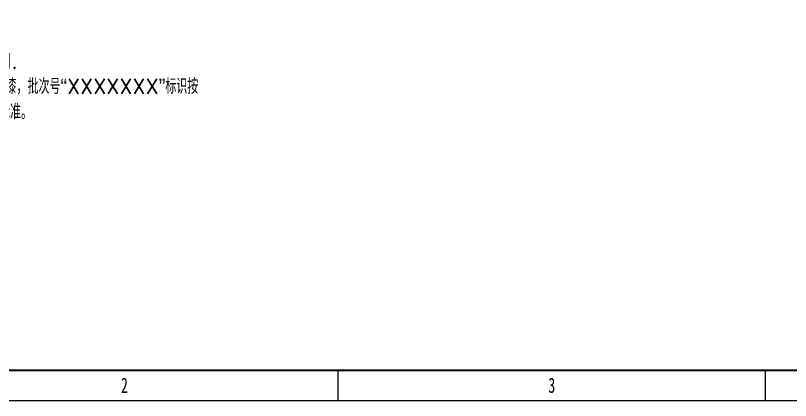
# Model space of a CAD drawing. Header units: millimetres. Extents: x -631 to 3210, y -446 to 2288.
# Drawn here: x -368.5 to 12.3, y -445.5 to -256.1 of the extents above; entities that cross this region are included whole.
import ezdxf
from ezdxf.enums import TextEntityAlignment as Align

# ---------------------------------------------------------------- set-up
doc = ezdxf.new("R2010")
doc.units = ezdxf.units.MM
doc.layers.get('0').update_dxf_attribs({"lineweight": 18})
for name, color, linetype, lineweight in [('尺寸线层', 3, 'Continuous', 18), ('粗实线层', 7, 'Continuous', 35), ('细实线层', 7, 'Continuous', 18)]:
    doc.layers.add(name, color=color, linetype=linetype, lineweight=lineweight)
doc.styles.get("Standard").update_dxf_attribs({"font": 'txt.shx', "bigfont": 'gbcbig.shx'})
doc.styles.add('标准', font='', dxfattribs={"width": 0.667})
doc.styles.get('标准').set_extended_font_data('宋体')

# ---------------------------------------------------------------- blocks, each defined once
blk = doc.blocks.new('*X2')
at = {"layer": '粗实线层'}
blk.add_line((-185, -143.5), (205, -143.5), dxfattribs=at)
at = {"layer": '细实线层'}
for p, q in [((-70, -148.5), (-70, -143.5)), ((0, -148.5), (0, -143.5)), ((-210, -148.5), (210, -148.5))]:
    blk.add_line(p, q, dxfattribs=at)
at = {"layer": '尺寸线层', "style": '标准'}
for tag, height, width, p in [('T1', 2.5, 0.667, (-175, 146)), ('T2', 2.5, 0.667, (-105, 146)), ('T3', 2.5, 0.667, (-35, 146)), ('T4', 2.5, 0.667, (35, 146)), ('T5', 2.5, 0.667, (105, 146)), ('T6', 2.5, 0.667, (175, 146)), ('R1', 2.5, 0.667, (207.5, 111.38)), ('SQE', 3.5, 0.667, (-188.18, 80.99)), ('试制车间', 3.5, 0.28375, (-188.18, 73.99)), ('涂装车间（装配）', 3.5, 0.147264, (-188.18, 66.99)), ('涂装车间（涂装）', 3.5, 0.147264, (-188.18, 59.99)), ('国际内装车间', 3.5, 0.189302, (-188.18, 52.99)), ('地铁复合车间', 3.5, 0.186278, (-188.18, 46.02)), ('屏蔽门车间', 3.5, 0.225254, (-188.18, 39.14)), ('R2', 2.5, 0.667, (207.5, 37.12)), ('电器车间', 3.5, 0.292284, (-188.18, 32.21)), ('玻璃钢车间', 3.5, 0.225603, (-188.18, 25.29)), ('城轨内装车间', 3.5, 0.186278, (-188.18, 18.29)), ('不锈钢箱体车间', 3.5, 0.15932, (-188.18, 11.29)), ('门系统总装车间', 3.5, 0.161527, (-188.18, 4.29)), ('座椅厨房车间', 3.5, 0.186516, (-188.18, -2.71)), ('碳钢车间', 3.5, 0.28375, (-188.18, -9.71)), ('铝不锈钢车间', 3.5, 0.186397, (-188.18, -16.71)), ('风挡车间', 3.5, 0.284026, (-188.18, -23.71)), ('风道车间', 3.5, 0.284026, (-188.18, -30.71)), ('动车内装车间', 3.5, 0.186397, (-188.18, -37.71)), ('R3', 2.5, 0.667, (207.5, -37.12)), ('采购部', 3.5, 0.378308, (-188.18, -44.71)), ('检修服务部', 3.5, 0.223014, (-188.18, -51.71)), ('品管部', 3.5, 0.389426, (-188.18, -58.71)), ('生产保障部', 3.5, 0.223356, (-188.18, -65.71)), ('工业化部', 3.5, 0.281557, (-188.18, -72.71)), ('研发部', 3.5, 0.3788, (-188.18, -79.71)), ('旧底图总号', 3, 0.667, (-197.5, -100.5)), ('R4', 2.5, 0.667, (207.5, -111.38)), ('底图总号', 3, 0.667, (-197.5, -113.5)), ('签字', 3, 0.667, (-197.5, -126.5)), ('日期', 3, 0.667, (-197.5, -139.5)), ('B1', 2.5, 0.667, (-175, -146)), ('B2', 2.5, 0.667, (-105, -146)), ('B3', 2.5, 0.667, (-35, -146)), ('B4', 2.5, 0.667, (35, -146)), ('B5', 2.5, 0.667, (105, -146)), ('B6', 2.5, 0.667, (175, -146))]:
    blk.add_attdef(tag, text='', height=height, dxfattribs=dict(at, width=width)).set_placement(p, align=Align.MIDDLE_CENTER)
at = {"layer": '尺寸线层', "style": '标准', "width": 0.667}
blk.add_attdef('图号', text='', height=5.33, rotation=180, dxfattribs=at).set_placement((-160, 138.5), align=Align.MIDDLE_CENTER)

msp = doc.modelspace()

# ---------------------------------------------------------------- block references
ref = msp.add_blockref('*X2', (0, 0), dxfattribs=dict(xscale=3, yscale=3, zscale=3))
ref.add_attrib('B2', '2', dxfattribs={"layer": '尺寸线层', "height": 7.5, "style": '标准', "width": 0.667}).set_placement((-315, -438), align=Align.MIDDLE_CENTER)
ref.add_attrib('B3', '3', dxfattribs={"layer": '尺寸线层', "height": 7.5, "style": '标准', "width": 0.667}).set_placement((-105, -438), align=Align.MIDDLE_CENTER)

# ---------------------------------------------------------------- texts
at = {"layer": '尺寸线层', "insert": (-485.546, -257.183), "char_height": 10.5, "width": 311.57305, "attachment_point": 1}
msp.add_mtext('技术要求\\P{\\H0.714286x;1.未注尺寸公差按GB/T1804-M.\\P2.打标要求：字体黑体，宽高比1.0，填白漆，批次号“XXXXXXX”标识按Q/AW-G16312-2006标准。\\P\\P\\P\\P}', dxfattribs=at)

doc.saveas('drawing.dxf')
